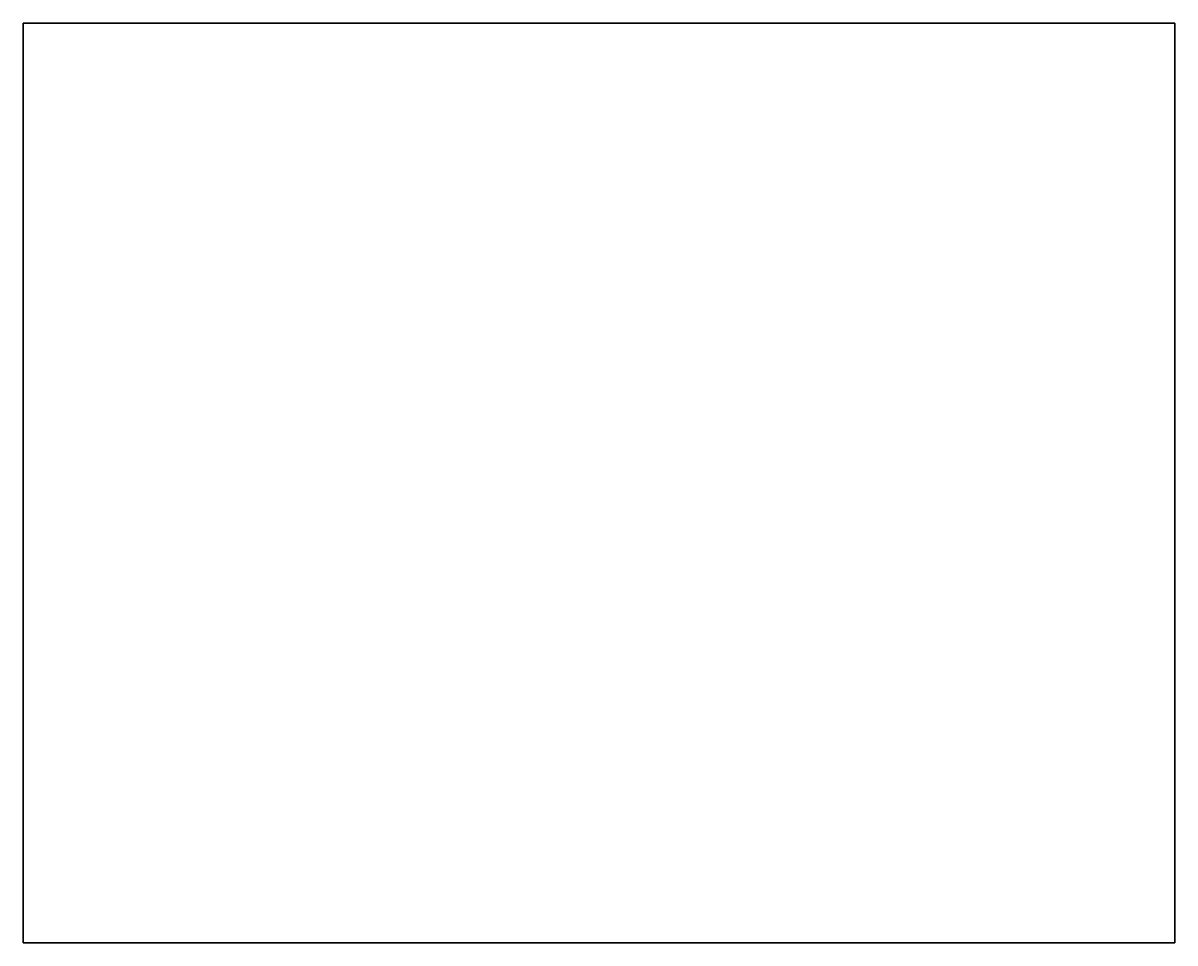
# Model space of a CAD drawing. Extents: x -1.96 to 1.96, y -3.13 to 0.
import ezdxf

# ---------------------------------------------------------------- set-up
doc = ezdxf.new("R2010")
doc.units = 0
doc.layers.get('0').update_dxf_attribs({"linetype": 'CONTINUOUS'})

msp = doc.modelspace()

# ---------------------------------------------------------------- linework, layer by layer
for points in [[(-1.96, 0, -0.08), (-1.96, -3.13, -0.01), (-1.96, -3.13, 0.99), (-1.96, 0, 0.05)], [(1.96, 0, 0.05), (1.96, 0, -0.08), (-1.96, 0, -0.08), (-1.96, 0, 0.05)], [(-1.96, 0, 0.05), (-1.96, -3.13, 0.99), (1.96, -3.13, 0.99), (1.96, 0, 0.05)], [(1.96, 0, -0.08), (1.96, -3.13, -0.01), (-1.96, -3.13, -0.01), (-1.96, 0, -0.08)], [(1.96, -3.13, 0.99), (1.96, -3.13, -0.01), (1.96, 0, -0.08), (1.96, 0, 0.05)], [(-1.96, -3.13, 0.99), (-1.96, -3.13, -0.01), (1.96, -3.13, -0.01), (1.96, -3.13, 0.99)]]:
    msp.add_3dface(points)

doc.saveas('drawing.dxf')
